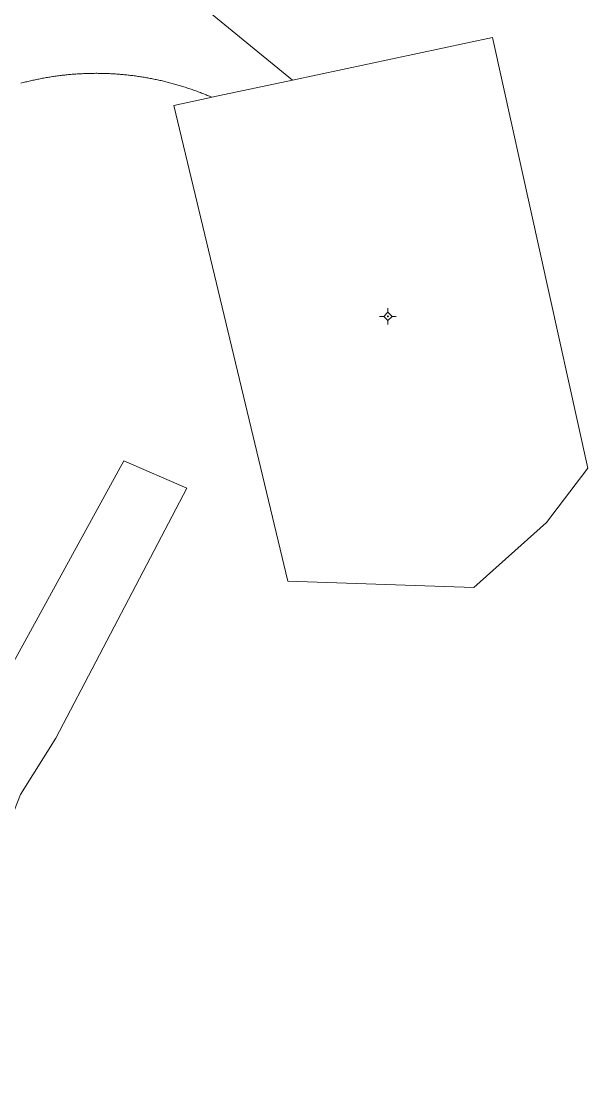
# Model space of a CAD drawing. Header units: metres. Extents: x 544975 to 548996, y 1840763 to 1844365.
# Drawn here: x 546931.7 to 547017.1, y 1842362.6 to 1842522.7 of the extents above; entities that cross this region are included whole.
import ezdxf

# ---------------------------------------------------------------- set-up
doc = ezdxf.new("R2010")
doc.units = ezdxf.units.M
doc.header["$MEASUREMENT"] = 0
doc.layers.add('Level 11', color=7, linetype='Continuous', lineweight=0)
doc.layers.add('Level 30', color=7, linetype='Continuous', lineweight=0)

# ---------------------------------------------------------------- blocks, each defined once
blk = doc.blocks.new('CENTRD_12')
at = {"layer": 'Level 11', "linetype": 'Continuous', "lineweight": 0}
h = blk.add_hatch(color=7, dxfattribs=at)
edge = h.paths.add_edge_path()
edge.add_arc((0, 0), 1.5, 0, 360)
at = {"layer": 'Level 11', "color": 7, "linetype": 'Continuous', "lineweight": 0}
for p, q in [((-6.3, 0), (-12.5, 0)), ((0, 6.2), (-6.3, 0)), ((-6.3, 0), (0, -6.3)), ((0, 12.5), (0, 6.2)), ((6.2, 0), (0, 6.2)), ((0, -6.3), (6.2, 0)), ((12.5, 0), (6.2, 0)), ((0, -6.3), (0, -12.5))]:
    blk.add_line(p, q, dxfattribs=at)
blk = doc.blocks.new('CENTRD_5')
at = {"layer": 'Level 11', "linetype": 'Continuous', "lineweight": 0}
h = blk.add_hatch(color=7, dxfattribs=at)
edge = h.paths.add_edge_path()
edge.add_arc((0, 0), 1.5, 0, 360)
at = {"layer": 'Level 11', "color": 7, "linetype": 'Continuous', "lineweight": 0}
for p, q in [((-6.3, 0), (-12.5, 0)), ((0, 6.2), (-6.3, 0)), ((-6.3, 0), (0, -6.3)), ((0, 12.5), (0, 6.2)), ((6.2, 0), (0, 6.2)), ((0, -6.3), (6.2, 0)), ((12.5, 0), (6.2, 0)), ((0, -6.3), (0, -12.5))]:
    blk.add_line(p, q, dxfattribs=at)
blk = doc.blocks.new('5.DuongDay35Kv_RTH')
at = {"layer": 'Level 30', "color": 5, "linetype": 'Continuous', "lineweight": 0}
blk.add_line((46960.4162, 842511.2773), (46972.5568, 842513.8658), dxfattribs=at)
at = {"layer": 'Level 30', "color": 5, "linetype": 'Continuous', "lineweight": 0, "flags": 128}
for points in [[(46858.0758, 842607.447), (46972.5568, 842513.8658)], [(46972.5568, 842513.8658), (47002.7313, 842520.2993), (47017.1165, 842455.3324), (47010.8809, 842447.1649), (46999.9438, 842437.3225), (46971.855, 842438.3148), (46954.6813, 842510.0546), (46960.0249, 842511.1939), (46960.4162, 842511.2773)], [(46931.5849, 842513.3944), (46931.7663, 842513.4425), (46931.9478, 842513.4898), (46932.1296, 842513.5364), (46932.3115, 842513.5822), (46932.4937, 842513.6272), (46932.676, 842513.6714), (46932.8585, 842513.7149), (46933.0412, 842513.7575), (46933.2241, 842513.7994), (46933.4071, 842513.8405), (46933.5904, 842513.8809), (46933.7738, 842513.9204), (46933.9573, 842513.9592), (46934.1411, 842513.9972), (46934.325, 842514.0344), (46934.509, 842514.0708), (46934.6932, 842514.1064), (46934.8776, 842514.1413), (46935.0621, 842514.1753), (46935.2467, 842514.2086), (46935.4315, 842514.2411), (46935.6164, 842514.2728), (46935.8015, 842514.3037), (46935.9866, 842514.3338), (46936.172, 842514.3631), (46936.3574, 842514.3917), (46936.5429, 842514.4194), (46936.7286, 842514.4464), (46936.9144, 842514.4725), (46937.1003, 842514.4979), (46937.2863, 842514.5225), (46937.4724, 842514.5462), (46937.6586, 842514.5692), (46937.8449, 842514.5914), (46938.0313, 842514.6128), (46938.2178, 842514.6334), (46938.4043, 842514.6533), (46938.591, 842514.6723), (46938.7777, 842514.6905), (46938.9645, 842514.7079), (46939.1514, 842514.7245), (46939.3383, 842514.7404), (46939.5254, 842514.7554), (46939.7124, 842514.7696), (46939.8996, 842514.7831), (46940.0868, 842514.7957), (46940.274, 842514.8075), (46940.4613, 842514.8186), (46940.6486, 842514.8288), (46940.836, 842514.8383), (46941.0234, 842514.8469), (46941.2109, 842514.8548), (46941.3984, 842514.8618), (46941.5859, 842514.8681), (46941.7734, 842514.8735), (46941.961, 842514.8782), (46942.1486, 842514.882), (46942.3361, 842514.885), (46942.5237, 842514.8873), (46942.7114, 842514.8887), (46942.899, 842514.8894), (46943.0866, 842514.8892), (46943.2742, 842514.8883), (46943.4618, 842514.8865), (46943.6494, 842514.884), (46943.837, 842514.8806), (46944.0246, 842514.8765), (46944.2121, 842514.8715), (46944.3996, 842514.8658), (46944.5872, 842514.8592), (46944.7746, 842514.8519), (46944.9621, 842514.8437), (46945.1495, 842514.8348), (46945.3368, 842514.825), (46945.5241, 842514.8145), (46945.7114, 842514.8031), (46945.8986, 842514.791), (46946.0858, 842514.7781), (46946.2729, 842514.7643), (46946.46, 842514.7498), (46946.647, 842514.7344), (46946.8339, 842514.7183), (46947.0207, 842514.7014), (46947.2075, 842514.6837), (46947.3942, 842514.6651), (46947.5808, 842514.6458), (46947.7674, 842514.6257), (46947.9538, 842514.6048), (46948.1402, 842514.5831), (46948.3264, 842514.5606), (46948.5126, 842514.5373), (46948.6987, 842514.5132), (46948.8846, 842514.4883), (46949.0705, 842514.4627), (46949.2562, 842514.4362), (46949.4418, 842514.4089), (46949.6274, 842514.3809), (46949.8127, 842514.3521), (46949.998, 842514.3224), (46950.1831, 842514.292), (46950.3681, 842514.2608), (46950.553, 842514.2288), (46950.7377, 842514.196), (46950.9223, 842514.1625), (46951.1068, 842514.1281), (46951.2911, 842514.093), (46951.4752, 842514.057), (46951.6592, 842514.0203), (46951.843, 842513.9828), (46952.0267, 842513.9445), (46952.2102, 842513.9055), (46952.3935, 842513.8656), (46952.5767, 842513.825), (46952.7597, 842513.7836), (46952.9425, 842513.7414), (46953.1251, 842513.6984), (46953.3076, 842513.6547), (46953.4898, 842513.6102), (46953.6719, 842513.5649), (46953.8538, 842513.5188), (46954.0355, 842513.4719), (46954.2169, 842513.4243), (46954.3982, 842513.3759), (46954.5792, 842513.3267), (46954.7601, 842513.2768), (46954.9407, 842513.2261), (46955.1211, 842513.1746), (46955.3013, 842513.1224), (46955.4813, 842513.0693), (46955.661, 842513.0155), (46955.8406, 842512.961), (46956.0198, 842512.9057), (46956.1989, 842512.8496), (46956.3777, 842512.7928), (46956.5562, 842512.7351), (46956.7345, 842512.6768), (46956.9126, 842512.6177), (46957.0904, 842512.5578), (46957.2679, 842512.4971), (46957.4452, 842512.4357), (46957.6222, 842512.3736), (46957.799, 842512.3107), (46957.9755, 842512.247), (46958.1517, 842512.1826), (46958.3276, 842512.1174), (46958.5033, 842512.0515), (46958.6787, 842511.9848), (46958.8538, 842511.9174), (46959.0285, 842511.8493), (46959.2031, 842511.7804), (46959.3773, 842511.7107), (46959.5512, 842511.6403), (46959.7248, 842511.5692), (46959.8981, 842511.4973), (46960.0711, 842511.4247), (46960.2438, 842511.3514), (46960.4162, 842511.2773)]]:
    blk.add_lwpolyline(points, dxfattribs=at)
at = {"layer": 'Level 30', "color": 5, "flags": 128}
blk.add_lwpolyline([(46904.0874, 842373.0261), (46905.2661, 842374.3649), (46914.6113, 842396.3786), (46921.7182, 842406.2621), (46927.2728, 842420.2955), (46947.1216, 842456.4347), (46956.6482, 842452.3465), (46936.8878, 842414.6407), (46931.5262, 842406.144), (46927.51, 842395.967), (46926.3179, 842390.4213), (46920.2004, 842382.141), (46916.425, 842371.7186), (46917.1997, 842361.7427)], dxfattribs=at)
at = {"layer": 'Level 11', "color": 7, "linetype": 'Continuous', "lineweight": 0, "xscale": 0.1, "yscale": 0.1, "zscale": 0.1}
blk.add_blockref('CENTRD_5', (46986.9682, 842478.2365), dxfattribs=at)

msp = doc.modelspace()

# ---------------------------------------------------------------- linework, layer by layer
at = {"layer": 'Level 30', "color": 5, "linetype": 'Continuous', "lineweight": 0}
msp.add_line((546960.4162, 1842511.2773), (546972.5568, 1842513.8658), dxfattribs=at)
at = {"layer": 'Level 30', "color": 5, "linetype": 'Continuous', "lineweight": 0, "flags": 128}
for points in [[(546858.0758, 1842607.447), (546972.5568, 1842513.8658)], [(546972.5568, 1842513.8658), (547002.7313, 1842520.2993), (547017.1165, 1842455.3324), (547010.8809, 1842447.1649), (546999.9438, 1842437.3225), (546971.855, 1842438.3148), (546954.6813, 1842510.0546), (546960.0249, 1842511.1939), (546960.4162, 1842511.2773)], [(546931.5849, 1842513.3944), (546931.7663, 1842513.4425), (546931.9478, 1842513.4898), (546932.1296, 1842513.5364), (546932.3115, 1842513.5822), (546932.4937, 1842513.6272), (546932.676, 1842513.6714), (546932.8585, 1842513.7149), (546933.0412, 1842513.7575), (546933.2241, 1842513.7994), (546933.4071, 1842513.8405), (546933.5904, 1842513.8809), (546933.7738, 1842513.9204), (546933.9573, 1842513.9592), (546934.1411, 1842513.9972), (546934.325, 1842514.0344), (546934.509, 1842514.0708), (546934.6932, 1842514.1064), (546934.8776, 1842514.1413), (546935.0621, 1842514.1753), (546935.2467, 1842514.2086), (546935.4315, 1842514.2411), (546935.6164, 1842514.2728), (546935.8015, 1842514.3037), (546935.9866, 1842514.3338), (546936.172, 1842514.3631), (546936.3574, 1842514.3917), (546936.5429, 1842514.4194), (546936.7286, 1842514.4464), (546936.9144, 1842514.4725), (546937.1003, 1842514.4979), (546937.2863, 1842514.5225), (546937.4724, 1842514.5462), (546937.6586, 1842514.5692), (546937.8449, 1842514.5914), (546938.0313, 1842514.6128), (546938.2178, 1842514.6334), (546938.4043, 1842514.6533), (546938.591, 1842514.6723), (546938.7777, 1842514.6905), (546938.9645, 1842514.7079), (546939.1514, 1842514.7245), (546939.3383, 1842514.7404), (546939.5254, 1842514.7554), (546939.7124, 1842514.7696), (546939.8996, 1842514.7831), (546940.0868, 1842514.7957), (546940.274, 1842514.8075), (546940.4613, 1842514.8186), (546940.6486, 1842514.8288), (546940.836, 1842514.8383), (546941.0234, 1842514.8469), (546941.2109, 1842514.8548), (546941.3984, 1842514.8618), (546941.5859, 1842514.8681), (546941.7734, 1842514.8735), (546941.961, 1842514.8782), (546942.1486, 1842514.882), (546942.3361, 1842514.885), (546942.5237, 1842514.8873), (546942.7114, 1842514.8887), (546942.899, 1842514.8894), (546943.0866, 1842514.8892), (546943.2742, 1842514.8883), (546943.4618, 1842514.8865), (546943.6494, 1842514.884), (546943.837, 1842514.8806), (546944.0246, 1842514.8765), (546944.2121, 1842514.8715), (546944.3996, 1842514.8658), (546944.5872, 1842514.8592), (546944.7746, 1842514.8519), (546944.9621, 1842514.8437), (546945.1495, 1842514.8348), (546945.3368, 1842514.825), (546945.5241, 1842514.8145), (546945.7114, 1842514.8031), (546945.8986, 1842514.791), (546946.0858, 1842514.7781), (546946.2729, 1842514.7643), (546946.46, 1842514.7498), (546946.647, 1842514.7344), (546946.8339, 1842514.7183), (546947.0207, 1842514.7014), (546947.2075, 1842514.6837), (546947.3942, 1842514.6651), (546947.5808, 1842514.6458), (546947.7674, 1842514.6257), (546947.9538, 1842514.6048), (546948.1402, 1842514.5831), (546948.3264, 1842514.5606), (546948.5126, 1842514.5373), (546948.6987, 1842514.5132), (546948.8846, 1842514.4883), (546949.0705, 1842514.4627), (546949.2562, 1842514.4362), (546949.4418, 1842514.4089), (546949.6274, 1842514.3809), (546949.8127, 1842514.3521), (546949.998, 1842514.3224), (546950.1831, 1842514.292), (546950.3681, 1842514.2608), (546950.553, 1842514.2288), (546950.7377, 1842514.196), (546950.9223, 1842514.1625), (546951.1068, 1842514.1281), (546951.2911, 1842514.093), (546951.4752, 1842514.057), (546951.6592, 1842514.0203), (546951.843, 1842513.9828), (546952.0267, 1842513.9445), (546952.2102, 1842513.9055), (546952.3935, 1842513.8656), (546952.5767, 1842513.825), (546952.7597, 1842513.7836), (546952.9425, 1842513.7414), (546953.1251, 1842513.6984), (546953.3076, 1842513.6547), (546953.4898, 1842513.6102), (546953.6719, 1842513.5649), (546953.8538, 1842513.5188), (546954.0355, 1842513.4719), (546954.2169, 1842513.4243), (546954.3982, 1842513.3759), (546954.5792, 1842513.3267), (546954.7601, 1842513.2768), (546954.9407, 1842513.2261), (546955.1211, 1842513.1746), (546955.3013, 1842513.1224), (546955.4813, 1842513.0693), (546955.661, 1842513.0155), (546955.8406, 1842512.961), (546956.0198, 1842512.9057), (546956.1989, 1842512.8496), (546956.3777, 1842512.7928), (546956.5562, 1842512.7351), (546956.7345, 1842512.6768), (546956.9126, 1842512.6177), (546957.0904, 1842512.5578), (546957.2679, 1842512.4971), (546957.4452, 1842512.4357), (546957.6222, 1842512.3736), (546957.799, 1842512.3107), (546957.9755, 1842512.247), (546958.1517, 1842512.1826), (546958.3276, 1842512.1174), (546958.5033, 1842512.0515), (546958.6787, 1842511.9848), (546958.8538, 1842511.9174), (546959.0285, 1842511.8493), (546959.2031, 1842511.7804), (546959.3773, 1842511.7107), (546959.5512, 1842511.6403), (546959.7248, 1842511.5692), (546959.8981, 1842511.4973), (546960.0711, 1842511.4247), (546960.2438, 1842511.3514), (546960.4162, 1842511.2773)]]:
    msp.add_lwpolyline(points, dxfattribs=at)
at = {"layer": 'Level 30', "color": 5, "flags": 128}
msp.add_lwpolyline([(546904.0874, 1842373.0261), (546905.2661, 1842374.3649), (546914.6113, 1842396.3786), (546921.7182, 1842406.2621), (546927.2728, 1842420.2955), (546947.1216, 1842456.4347), (546956.6482, 1842452.3465), (546936.8878, 1842414.6407), (546931.5262, 1842406.144), (546927.51, 1842395.967), (546926.3179, 1842390.4213), (546920.2004, 1842382.141), (546916.425, 1842371.7186), (546917.1997, 1842361.7427)], dxfattribs=at)

# ---------------------------------------------------------------- block references
at = {"color": 7, "linetype": 'Continuous', "lineweight": 0}
msp.add_blockref('5.DuongDay35Kv_RTH', (500000, 1000000), dxfattribs=at)
at = {"layer": 'Level 11', "color": 7, "linetype": 'Continuous', "lineweight": 0, "xscale": 0.1, "yscale": 0.1, "zscale": 0.1}
msp.add_blockref('CENTRD_12', (546986.9682, 1842478.2365), dxfattribs=at)

doc.saveas('drawing.dxf')
